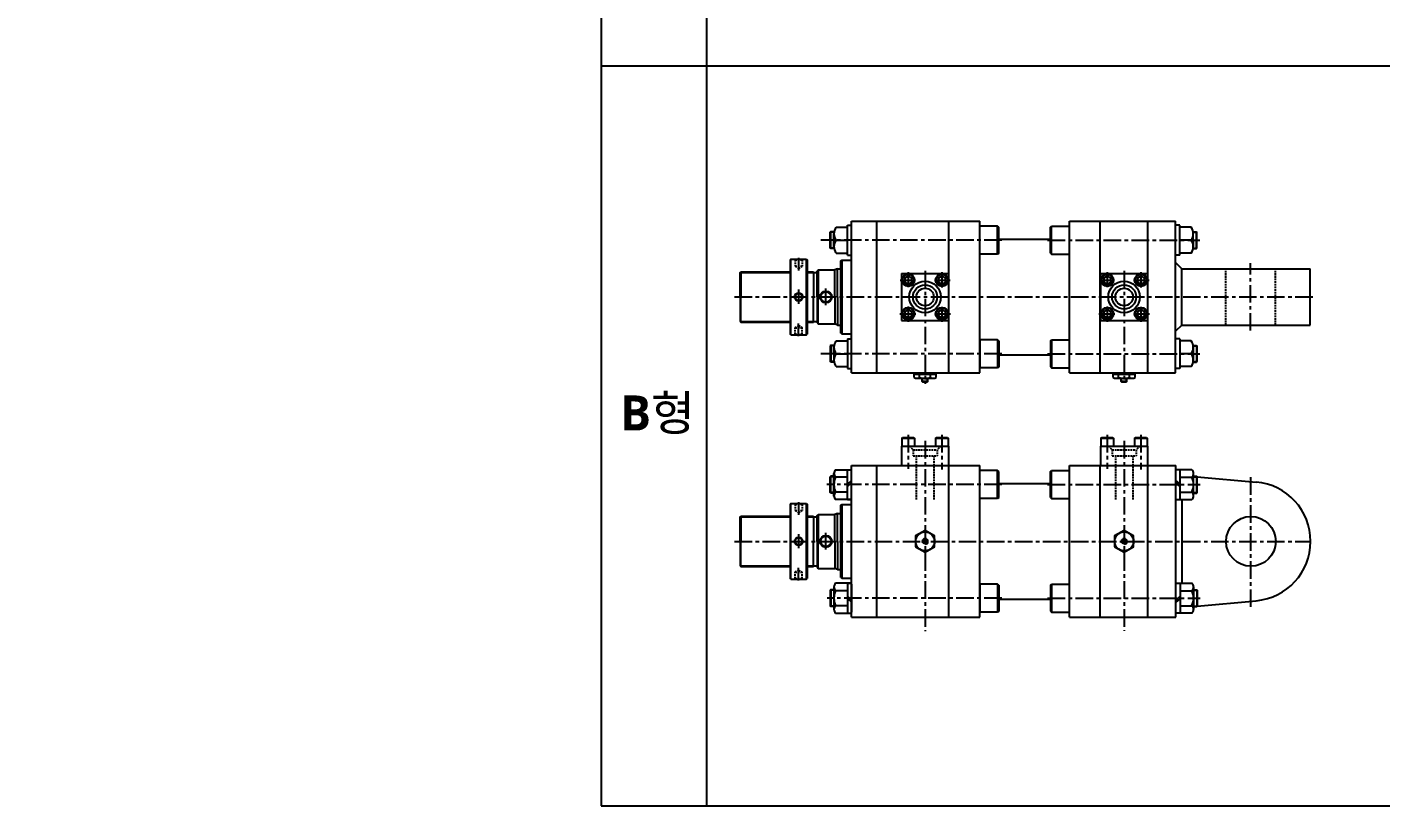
# Model space of a CAD drawing. Extents: x -819 to 10005, y 0 to 4179.
# Drawn here: x -819 to 1113, y 0 to 1111 of the extents above; entities that cross this region are included whole.
import ezdxf

# ---------------------------------------------------------------- set-up
doc = ezdxf.new("R2010")
doc.units = 0
doc.header["$LTSCALE"] = 10
doc.header["$MEASUREMENT"] = 0
doc.linetypes.add('CENTERX2', pattern=[4, 2.5, -0.5, 0.5, -0.5])
doc.linetypes.add('HIDDEN', pattern=[0.375, 0.25, -0.125])
doc.layers.get('0').update_dxf_attribs({"linetype": 'CONTINUOUS'})
for name, color, linetype in [('CEN', 1, 'CENTERX2'), ('DIM', 2, 'CONTINUOUS'), ('ML', 7, 'CONTINUOUS')]:
    doc.layers.add(name, color=color, linetype=linetype)
doc.styles.add('GHS', font='romans', dxfattribs={"bigfont": 'ghs'})
doc.styles.add('문자', font='romans.shx')

msp = doc.modelspace()

# ---------------------------------------------------------------- linework, layer by layer
for p, q in [((0, 2221.7), (0, 0)), ((150, 2221.7), (150, 0)), ((6256.2, 1055), (0, 1055)), ((841.8, 806.9), (825.6, 806.9)), ((828.6, 765.9), (819.6, 774.9)), ((828.6, 685.9), (819.6, 676.9)), ((841.8, 644.9), (825.6, 644.9)), ((850.5, 469.5), (934.7, 461.9)), ((850.5, 285.1), (934.7, 292.6)), ((0, 0), (10004.7, 0))]:
    msp.add_line(p, q)
at = {"color": 7, "linetype": 'Continuous'}
for p, q in [((446.5, 610.9), (446.5, 615.9)), ((446.5, 615.9), (452.9, 615.9)), ((447.5, 615.9), (447.5, 617.9)), ((447.5, 617.9), (476.7, 617.9)), ((449.7, 609.9), (474.5, 609.9)), ((452.9, 615.9), (477.7, 615.9)), ((454.3, 610.9), (454.3, 615.9)), ((458.1, 610.1), (458.1, 610.1)), ((458.1, 605.4), (458.1, 609.9)), ((458.1, 605.4), (458.6, 604.9)), ((466.1, 605.4), (458.1, 605.4)), ((458.6, 604.9), (465.6, 604.9)), ((466.1, 605.4), (465.6, 604.9)), ((466.1, 605.4), (466.1, 609.9)), ((469.9, 610.9), (469.9, 615.9)), ((476.7, 615.9), (476.7, 617.9)), ((477.7, 610.9), (477.7, 615.9)), ((730.5, 610.9), (730.5, 615.9)), ((730.5, 615.9), (736.9, 615.9)), ((731.5, 615.9), (731.5, 617.9)), ((731.5, 617.9), (760.7, 617.9)), ((733.7, 609.9), (758.5, 609.9)), ((736.9, 615.9), (761.7, 615.9)), ((738.3, 610.9), (738.3, 615.9)), ((742.1, 610.1), (742.1, 610.1)), ((742.1, 605.4), (742.1, 609.9)), ((742.1, 605.4), (742.6, 604.9)), ((750.1, 605.4), (742.1, 605.4)), ((742.6, 604.9), (749.6, 604.9)), ((750.1, 605.4), (749.6, 604.9)), ((750.1, 605.4), (750.1, 609.9)), ((753.9, 610.9), (753.9, 615.9)), ((760.7, 615.9), (760.7, 617.9)), ((761.7, 610.9), (761.7, 615.9))]:
    msp.add_line(p, q, dxfattribs=at)
for points in [[(448.6, 369.5), (462.1, 361.7), (475.6, 369.5), (475.6, 385.1), (462.1, 392.9), (448.6, 385.1)], [(732.6, 369.5), (746.1, 361.7), (759.6, 369.5), (759.6, 385.1), (746.1, 392.9), (732.6, 385.1)], [(460.7, 379.8), (459.2, 377.3), (460.7, 374.8), (463.6, 374.8), (465, 377.3), (463.6, 379.8)], [(744.7, 379.8), (743.2, 377.3), (744.7, 374.8), (747.6, 374.8), (749, 377.3), (747.6, 379.8)]]:
    msp.add_lwpolyline(points, close=True, dxfattribs=at)
msp.add_circle((927.1, 377.3), 35.5)
for centre, radius in [((462.1, 377.3), 13.5), ((746.1, 377.3), 13.5), ((462.1, 377.3), 3.5), ((746.1, 377.3), 3.5)]:
    msp.add_circle(centre, radius, dxfattribs=at)
for centre, radius, start, end in [((449.7, 615.5), 5.62, 235.6158, 270), ((450.4, 618.1), 8.22, 241.7006, 298.2994), ((462.1, 641.2), 31.3, 255.6172, 270.0141), ((462.1, 641.2), 31.3, 269.9859, 284.3828), ((473.8, 618.1), 8.22, 241.7006, 298.2994), ((733.7, 615.5), 5.62, 235.6158, 270), ((734.4, 618.1), 8.22, 241.7006, 298.2994), ((746.1, 641.2), 31.3, 255.6172, 270.0141), ((746.1, 641.2), 31.3, 269.9859, 284.3828), ((757.8, 618.1), 8.22, 241.7006, 298.2994)]:
    msp.add_arc(centre, radius, start, end, dxfattribs=at)
msp.add_arc((927.1, 377.3), 85, 275.1133, 84.8867)
at = {"layer": 'CEN'}
for p, q in [((571.5, 806.9), (313.5, 806.9)), ((636.8, 806.9), (854, 806.9)), ((281.7, 781.6), (281.7, 763.6)), ((926.6, 677.9), (926.6, 773.9)), ((337.1, 765.9), (342.1, 765.9)), ((438.1, 761.1), (438.1, 739.9)), ((462.1, 763.4), (462.1, 601.9)), ((486.1, 761.2), (486.1, 739.2)), ((722.1, 761.1), (722.1, 739.9)), ((746.1, 763.4), (746.1, 605.5)), ((770.1, 761.2), (770.1, 739.2)), ((281.7, 736.4), (281.7, 716.1)), ((320.6, 714.4), (320.6, 737.9)), ((426.5, 749.9), (448.6, 749.9)), ((475.5, 749.9), (497.9, 749.8)), ((710.5, 749.9), (732.6, 749.9)), ((759.5, 749.9), (781.9, 749.8)), ((190.2, 725.9), (1019.6, 725.9)), ((426.1, 701.9), (448.9, 701.9)), ((438.1, 712.4), (438.1, 690.5)), ((476.2, 701.9), (498.2, 701.9)), ((486.1, 712), (486.1, 690.4)), ((710.1, 701.9), (732.9, 701.9)), ((722.1, 712.4), (722.1, 690.5)), ((760.2, 701.9), (782.2, 701.9)), ((770.1, 712), (770.1, 690.4)), ((281.7, 670.1), (281.7, 688.2)), ((337.1, 685.9), (342.1, 685.9)), ((571.5, 644.9), (313.5, 644.9)), ((636.8, 644.9), (854, 644.9)), ((438.1, 529.3), (438.1, 480.7)), ((486.1, 529.3), (486.1, 479.7)), ((722.1, 529.3), (722.1, 480.7)), ((770.1, 529.3), (770.1, 479.7)), ((462.1, 520.5), (462.1, 249.2)), ((746.1, 520.5), (746.1, 249.9)), ((927.1, 283.9), (927.1, 470.6)), ((571.5, 458.3), (321.8, 458.3)), ((636.8, 458.3), (854.5, 458.3)), ((281.7, 433), (281.7, 415)), ((337.1, 417.3), (342.1, 417.3)), ((281.7, 387.8), (281.7, 367.5)), ((320.6, 365.8), (320.6, 389.3)), ((190.2, 377.3), (1012.1, 377.3)), ((281.7, 321.5), (281.7, 339.6)), ((337.1, 337.3), (342.1, 337.3)), ((571.5, 296.3), (322.5, 296.3)), ((636.8, 296.3), (854.5, 296.3))]:
    msp.add_line(p, q, dxfattribs=at)
at = {"layer": 'DIM'}
for p, q in [((198.1, 760.9), (269.7, 760.9)), ((293.7, 760.9), (303.1, 760.9)), ((293.9, 760.9), (303.1, 760.9)), ((198.1, 690.9), (269.7, 690.9)), ((293.7, 690.9), (303.1, 690.9)), ((293.9, 690.9), (303.1, 690.9)), ((198.1, 412.3), (269.7, 412.3)), ((293.7, 412.3), (303.1, 412.3)), ((293.9, 412.3), (303.1, 412.3)), ((198.1, 342.3), (269.7, 342.3)), ((293.7, 342.3), (303.1, 342.3)), ((293.9, 342.3), (303.1, 342.3))]:
    msp.add_line(p, q, dxfattribs=at)
at = {"layer": 'ML'}
for p, q in [((357.1, 617.9), (357.1, 833.9)), ((357.1, 833.9), (540.1, 833.9)), ((357.1, 617.9), (357.1, 833.9)), ((393.1, 617.9), (393.1, 833.9)), ((496.1, 617.9), (496.1, 833.9)), ((496.1, 617.9), (496.1, 833.9)), ((540.1, 617.9), (540.1, 833.9)), ((668.1, 617.9), (668.1, 833.9)), ((668.1, 833.9), (819.6, 833.9)), ((712.1, 617.9), (712.1, 833.9)), ((780.1, 617.9), (780.1, 833.9)), ((819.6, 617.9), (819.6, 833.9)), ((327.6, 818.9), (326.8, 818.1)), ((326.8, 795.7), (326.8, 818.1)), ((327.6, 794.9), (327.6, 818.9)), ((332, 818.9), (327.6, 818.9)), ((332, 806.9), (332, 816.2)), ((335, 825.3), (351.2, 825.3)), ((351.2, 785.7), (351.2, 828.1)), ((351.2, 828.1), (357.2, 828.1)), ((565.6, 826.9), (540.1, 826.9)), ((540.1, 786.9), (540.1, 826.9)), ((565.6, 786.9), (565.6, 826.9)), ((567.1, 825.4), (565.6, 826.9)), ((567.1, 788.4), (567.1, 825.4)), ((641.1, 825.4), (642.6, 826.9)), ((641.1, 788.4), (641.1, 825.4)), ((642.6, 826.9), (668.1, 826.9)), ((642.6, 786.9), (642.6, 826.9)), ((825.6, 828.1), (819.6, 828.1)), ((825.6, 785.7), (825.6, 828.1)), ((841.8, 825.3), (825.6, 825.3)), ((844.8, 818.9), (849.2, 818.9)), ((844.8, 806.9), (844.8, 816.2)), ((849.2, 794.9), (849.2, 818.9)), ((849.2, 818.9), (850, 818.1)), ((850, 795.7), (850, 818.1)), ((327.6, 794.9), (326.8, 795.7)), ((332, 794.9), (327.6, 794.9)), ((332, 796.3), (332, 806.9)), ((332, 806.9), (332, 797.6)), ((335, 806.9), (351.2, 806.9)), ((567.1, 808.4), (641.1, 808.4)), ((844.8, 796.3), (844.8, 806.9)), ((844.8, 806.9), (844.8, 797.6)), ((844.8, 794.9), (849.2, 794.9)), ((849.2, 794.9), (850, 795.7)), ((270.7, 779.9), (269.7, 778.9)), ((269.7, 778.9), (269.7, 672.9)), ((270.7, 779.9), (292.7, 779.9)), ((270.7, 671.9), (270.7, 779.9)), ((292.7, 779.9), (293.7, 778.9)), ((292.7, 671.9), (292.7, 779.9)), ((293.7, 778.9), (293.7, 672.9)), ((335, 788.5), (351.2, 788.5)), ((342.1, 777.4), (343.1, 778.4)), ((342.1, 674.4), (342.1, 777.4)), ((342.1, 777.4), (342.1, 674.4)), ((343.1, 778.4), (357.1, 778.4)), ((343.1, 673.4), (343.1, 778.4)), ((343.1, 778.4), (343.1, 673.4)), ((351.2, 785.7), (357.2, 785.7)), ((565.6, 786.9), (540.1, 786.9)), ((567.1, 788.4), (565.6, 786.9)), ((641.1, 788.4), (642.6, 786.9)), ((642.6, 786.9), (668.1, 786.9)), ((825.6, 785.7), (819.6, 785.7)), ((841.8, 788.5), (825.6, 788.5)), ((198.1, 760.9), (199.1, 761.9)), ((198.1, 725.9), (198.1, 760.9)), ((199.1, 761.9), (269.7, 761.9)), ((199.1, 761.9), (199.1, 725.9)), ((293.7, 761.9), (303.1, 761.9)), ((293.9, 761.9), (303.1, 761.9)), ((303.1, 761.9), (303.1, 725.9)), ((303.1, 760.8), (308.1, 760.8)), ((308.1, 762.9), (309.6, 764.4)), ((308.1, 725.9), (308.1, 762.9)), ((309.6, 764.4), (309.6, 725.9)), ((309.6, 764.4), (333.1, 764.4)), ((337.1, 765.9), (333.1, 764.4)), ((333.1, 725.9), (333.1, 764.4)), ((337.1, 765.9), (342.1, 765.9)), ((337.1, 725.9), (337.1, 765.9)), ((428.6, 759.4), (428.6, 692.4)), ((428.6, 759.4), (495.6, 759.4)), ((495.6, 759.4), (495.6, 692.4)), ((712.6, 759.4), (712.6, 692.4)), ((712.6, 759.4), (779.6, 759.4)), ((779.6, 759.4), (779.6, 692.4)), ((828.6, 765.9), (1011.6, 765.9)), ((828.6, 685.9), (828.6, 765.9)), ((1011.6, 685.9), (1011.6, 765.9)), ((198.1, 725.9), (198.1, 690.9)), ((199.1, 689.9), (199.1, 725.9)), ((303.1, 689.9), (303.1, 725.9)), ((308.1, 725.9), (308.1, 688.9)), ((309.6, 687.4), (309.6, 725.9)), ((333.1, 725.9), (333.1, 687.4)), ((337.1, 725.9), (337.1, 685.9)), ((198.1, 690.9), (199.1, 689.9)), ((199.1, 689.9), (269.7, 689.9)), ((293.7, 689.9), (303.1, 689.9)), ((293.9, 689.9), (303.1, 689.9)), ((303.1, 691), (308.1, 691)), ((308.1, 688.9), (309.6, 687.4)), ((309.6, 687.4), (333.1, 687.4)), ((337.1, 685.9), (333.1, 687.4)), ((337.1, 685.9), (342.1, 685.9)), ((428.6, 692.4), (495.6, 692.4)), ((712.6, 692.4), (779.6, 692.4)), ((828.6, 685.9), (1011.6, 685.9)), ((270.7, 671.9), (269.7, 672.9)), ((270.7, 671.9), (292.7, 671.9)), ((292.7, 671.9), (293.7, 672.9)), ((327.6, 656.9), (326.8, 656.1)), ((327.6, 656.9), (327.6, 632.9)), ((332, 656.9), (327.6, 656.9)), ((335, 663.3), (351.2, 663.3)), ((342.1, 674.4), (343.1, 673.4)), ((343.1, 673.4), (357.1, 673.4)), ((351.2, 666.1), (351.2, 623.7)), ((351.2, 666.1), (357.2, 666.1)), ((540.1, 664.9), (540.1, 624.9)), ((565.6, 664.9), (540.1, 664.9)), ((565.6, 664.9), (565.6, 624.9)), ((567.1, 663.4), (565.6, 664.9)), ((567.1, 663.4), (567.1, 626.4)), ((641.1, 663.4), (642.6, 664.9)), ((641.1, 663.4), (641.1, 626.4)), ((642.6, 664.9), (642.6, 624.9)), ((642.6, 664.9), (668.1, 664.9)), ((825.6, 666.1), (819.6, 666.1)), ((825.6, 666.1), (825.6, 623.7)), ((841.8, 663.3), (825.6, 663.3)), ((844.8, 656.9), (849.2, 656.9)), ((849.2, 656.9), (849.2, 632.9)), ((849.2, 656.9), (850, 656.1)), ((326.8, 656.1), (326.8, 633.7)), ((332, 655.5), (332, 644.9)), ((332, 644.9), (332, 654.2)), ((332, 644.9), (332, 635.6)), ((335, 644.9), (351.2, 644.9)), ((567.1, 643.4), (641.1, 643.4)), ((844.8, 655.5), (844.8, 644.9)), ((844.8, 644.9), (844.8, 654.2)), ((844.8, 644.9), (844.8, 635.6)), ((850, 656.1), (850, 633.7)), ((327.6, 632.9), (326.8, 633.7)), ((332, 632.9), (327.6, 632.9)), ((335, 626.5), (351.2, 626.5)), ((351.2, 623.7), (357.2, 623.7)), ((565.6, 624.9), (540.1, 624.9)), ((567.1, 626.4), (565.6, 624.9)), ((641.1, 626.4), (642.6, 624.9)), ((642.6, 624.9), (668.1, 624.9)), ((825.6, 623.7), (819.6, 623.7)), ((841.8, 626.5), (825.6, 626.5)), ((844.8, 632.9), (849.2, 632.9)), ((849.2, 632.9), (850, 633.7)), ((357.1, 617.9), (540.1, 617.9)), ((668.1, 617.9), (819.6, 617.9)), ((429.1, 524.3), (430.1, 525.3)), ((429.1, 524.3), (447.1, 524.3)), ((429.1, 524.3), (429.1, 513.3)), ((430.1, 525.3), (446.1, 525.3)), ((446.1, 525.3), (447.1, 524.3)), ((447.1, 524.3), (447.1, 513.3)), ((477.1, 524.3), (478.1, 525.3)), ((477.1, 524.3), (495.1, 524.3)), ((477.1, 524.3), (477.1, 513.3)), ((478.1, 525.3), (494.1, 525.3)), ((494.1, 525.3), (495.1, 524.3)), ((495.1, 524.3), (495.1, 513.3)), ((713.1, 524.3), (714.1, 525.3)), ((713.1, 524.3), (731.1, 524.3)), ((713.1, 524.3), (713.1, 513.3)), ((714.1, 525.3), (730.1, 525.3)), ((730.1, 525.3), (731.1, 524.3)), ((731.1, 524.3), (731.1, 513.3)), ((761.1, 524.3), (762.1, 525.3)), ((761.1, 524.3), (779.1, 524.3)), ((761.1, 524.3), (761.1, 513.3)), ((762.1, 525.3), (778.1, 525.3)), ((778.1, 525.3), (779.1, 524.3)), ((779.1, 524.3), (779.1, 513.3)), ((428.6, 513.3), (495.6, 513.3)), ((428.6, 513.3), (428.6, 485.3)), ((495.6, 513.3), (495.6, 485.3)), ((712.6, 513.3), (779.6, 513.3)), ((712.6, 513.3), (712.6, 485.3)), ((779.6, 513.3), (779.6, 485.3)), ((357.1, 269.3), (357.1, 485.3)), ((357.1, 485.3), (540.1, 485.3)), ((393.1, 269.3), (393.1, 485.3)), ((496.1, 269.3), (496.1, 485.3)), ((496.1, 269.3), (496.1, 485.3)), ((540.1, 269.3), (540.1, 485.3)), ((668.1, 269.3), (668.1, 485.3)), ((668.1, 485.3), (820.1, 485.3)), ((712.1, 269.3), (712.1, 485.3)), ((780.1, 269.3), (780.1, 485.3)), ((820.1, 269.3), (820.1, 485.3)), ((327.6, 470.3), (326.8, 469.5)), ((326.8, 447.1), (326.8, 469.5)), ((327.6, 446.3), (327.6, 470.3)), ((332, 470.3), (327.6, 470.3)), ((332, 458.3), (332, 474.3)), ((334.4, 479.5), (357.2, 479.5)), ((351.2, 468.9), (334.4, 468.9)), ((351.2, 437.1), (351.2, 479.5)), ((351.2, 458.8), (357.2, 464.2)), ((357.1, 438.3), (357.1, 478.3)), ((357.1, 438.3), (357.1, 478.3)), ((357.1, 438.3), (357.1, 478.3)), ((540.1, 438.3), (540.1, 478.3)), ((565.6, 478.3), (540.1, 478.3)), ((565.6, 438.3), (565.6, 478.3)), ((567.1, 476.8), (565.6, 478.3)), ((567.1, 439.8), (567.1, 476.8)), ((641.1, 476.8), (642.6, 478.3)), ((641.1, 439.8), (641.1, 476.8)), ((642.6, 438.3), (642.6, 478.3)), ((642.6, 478.3), (668.1, 478.3)), ((842.9, 479.5), (820.1, 479.5)), ((826.1, 458.8), (820.1, 464.2)), ((826.1, 437.1), (826.1, 479.5)), ((826.1, 468.9), (842.9, 468.9)), ((845.3, 458.3), (845.3, 474.3)), ((845.3, 470.3), (849.7, 470.3)), ((849.7, 446.3), (849.7, 470.3)), ((849.7, 470.3), (850.5, 469.5)), ((850.5, 447.1), (850.5, 469.5)), ((327.6, 446.3), (326.8, 447.1)), ((332, 446.3), (327.6, 446.3)), ((332, 447.6), (332, 458.3)), ((332, 442), (332, 447.6)), ((351.2, 447.6), (334.4, 447.6)), ((351.2, 455.6), (357.2, 461)), ((567.1, 459.8), (641.1, 459.8)), ((826.1, 455.6), (820.1, 461)), ((826.1, 447.6), (842.9, 447.6)), ((845.3, 447.6), (845.3, 458.3)), ((845.3, 442), (845.3, 447.6)), ((845.3, 446.3), (849.7, 446.3)), ((849.7, 446.3), (850.5, 447.1)), ((270.7, 431.3), (269.7, 430.3)), ((269.7, 430.3), (269.7, 324.3)), ((270.7, 431.3), (292.7, 431.3)), ((270.7, 323.3), (270.7, 431.3)), ((292.7, 431.3), (293.7, 430.3)), ((292.7, 323.3), (292.7, 431.3)), ((293.7, 430.3), (293.7, 324.3)), ((357.2, 437.1), (334.4, 437.1)), ((342.1, 428.8), (343.1, 429.8)), ((342.1, 325.8), (342.1, 428.8)), ((342.1, 428.8), (342.1, 325.8)), ((343.1, 429.8), (357.1, 429.8)), ((343.1, 324.8), (343.1, 429.8)), ((343.1, 429.8), (343.1, 324.8)), ((351.2, 437.1), (357.2, 437.1)), ((565.6, 438.3), (540.1, 438.3)), ((567.1, 439.8), (565.6, 438.3)), ((641.1, 439.8), (642.6, 438.3)), ((642.6, 438.3), (668.1, 438.3)), ((820.1, 437.1), (842.9, 437.1)), ((829.1, 317.5), (829.1, 437.1)), ((198.1, 412.3), (199.1, 413.3)), ((198.1, 377.3), (198.1, 412.3)), ((199.1, 413.3), (269.7, 413.3)), ((199.1, 413.3), (199.1, 377.3)), ((293.7, 413.3), (303.1, 413.3)), ((293.9, 413.3), (303.1, 413.3)), ((303.1, 413.3), (303.1, 377.3)), ((303.1, 412.2), (308.1, 412.2)), ((308.1, 414.3), (309.6, 415.8)), ((308.1, 377.3), (308.1, 414.3)), ((309.6, 415.8), (309.6, 377.3)), ((309.6, 415.8), (333.1, 415.8)), ((337.1, 417.3), (333.1, 415.8)), ((333.1, 377.3), (333.1, 415.8)), ((337.1, 417.3), (342.1, 417.3)), ((337.1, 377.3), (337.1, 417.3)), ((198.1, 377.3), (198.1, 342.3)), ((199.1, 341.3), (199.1, 377.3)), ((303.1, 341.3), (303.1, 377.3)), ((308.1, 377.3), (308.1, 340.3)), ((309.6, 338.8), (309.6, 377.3)), ((333.1, 377.3), (333.1, 338.8)), ((337.1, 377.3), (337.1, 337.3)), ((198.1, 342.3), (199.1, 341.3)), ((199.1, 341.3), (269.7, 341.3)), ((293.7, 341.3), (303.1, 341.3)), ((293.9, 341.3), (303.1, 341.3)), ((303.1, 342.4), (308.1, 342.4)), ((308.1, 340.3), (309.6, 338.8)), ((309.6, 338.8), (333.1, 338.8)), ((337.1, 337.3), (333.1, 338.8)), ((337.1, 337.3), (342.1, 337.3)), ((270.7, 323.3), (269.7, 324.3)), ((270.7, 323.3), (292.7, 323.3)), ((292.7, 323.3), (293.7, 324.3)), ((332, 312.6), (332, 306.9)), ((357.2, 317.5), (334.4, 317.5)), ((342.1, 325.8), (343.1, 324.8)), ((343.1, 324.8), (357.1, 324.8)), ((351.2, 317.5), (351.2, 275.1)), ((351.2, 317.5), (357.2, 317.5)), ((357.1, 316.3), (357.1, 276.3)), ((357.1, 316.3), (357.1, 276.3)), ((565.6, 316.3), (540.1, 316.3)), ((540.1, 316.3), (540.1, 276.3)), ((565.6, 316.3), (565.6, 276.3)), ((567.1, 314.8), (565.6, 316.3)), ((567.1, 314.8), (567.1, 277.8)), ((641.1, 314.8), (642.6, 316.3)), ((641.1, 314.8), (641.1, 277.8)), ((642.6, 316.3), (642.6, 276.3)), ((642.6, 316.3), (668.1, 316.3)), ((820.1, 317.5), (842.9, 317.5)), ((826.1, 317.5), (826.1, 275.1)), ((845.3, 312.6), (845.3, 306.9)), ((327.6, 308.3), (326.8, 307.5)), ((326.8, 307.5), (326.8, 285.1)), ((327.6, 308.3), (327.6, 284.3)), ((332, 308.3), (327.6, 308.3)), ((332, 306.9), (332, 296.3)), ((332, 296.3), (332, 280.2)), ((351.2, 306.9), (334.4, 306.9)), ((351.2, 299), (357.2, 293.5)), ((351.2, 295.8), (357.2, 290.4)), ((567.1, 294.8), (641.1, 294.8)), ((826.1, 299), (820.1, 293.5)), ((826.1, 295.8), (820.1, 290.4)), ((826.1, 306.9), (842.9, 306.9)), ((845.3, 308.3), (849.7, 308.3)), ((845.3, 306.9), (845.3, 296.3)), ((845.3, 296.3), (845.3, 280.2)), ((849.7, 308.3), (849.7, 284.3)), ((849.7, 308.3), (850.5, 307.5)), ((850.5, 307.5), (850.5, 285.1)), ((327.6, 284.3), (326.8, 285.1)), ((332, 284.3), (327.6, 284.3)), ((351.2, 285.6), (334.4, 285.6)), ((334.4, 275.1), (357.2, 275.1)), ((565.6, 276.3), (540.1, 276.3)), ((567.1, 277.8), (565.6, 276.3)), ((641.1, 277.8), (642.6, 276.3)), ((642.6, 276.3), (668.1, 276.3)), ((842.9, 275.1), (820.1, 275.1)), ((826.1, 285.6), (842.9, 285.6)), ((845.3, 284.3), (849.7, 284.3)), ((849.7, 284.3), (850.5, 285.1)), ((357.1, 269.3), (540.1, 269.3)), ((668.1, 269.3), (820.1, 269.3))]:
    msp.add_line(p, q, dxfattribs=at)
at = {"layer": 'ML', "color": 2}
for p, q in [((332, 818.1), (326.8, 818.1)), ((844.8, 818.1), (850, 818.1)), ((332, 795.7), (326.8, 795.7)), ((844.8, 795.7), (850, 795.7)), ((332, 656.1), (326.8, 656.1)), ((844.8, 656.1), (850, 656.1)), ((332, 633.7), (326.8, 633.7)), ((844.8, 633.7), (850, 633.7)), ((458.6, 610.1), (458.6, 610.1)), ((458.6, 604.9), (458.6, 609.9)), ((465.6, 604.9), (465.6, 609.9)), ((742.6, 610.1), (742.6, 610.1)), ((742.6, 604.9), (742.6, 609.9)), ((749.6, 604.9), (749.6, 609.9)), ((332, 469.5), (326.8, 469.5)), ((845.3, 469.5), (850.5, 469.5)), ((332, 447.1), (326.8, 447.1)), ((845.3, 447.1), (850.5, 447.1)), ((332, 307.5), (326.8, 307.5)), ((845.3, 307.5), (850.5, 307.5)), ((332, 285.1), (326.8, 285.1)), ((845.3, 285.1), (850.5, 285.1))]:
    msp.add_line(p, q, dxfattribs=at)
at = {"layer": 'ML', "color": 2, "linetype": 'HIDDEN'}
for p, q in [((276.7, 778.9), (275.7, 779.9)), ((276.7, 778.9), (276.7, 769.9)), ((276.7, 778.9), (286.7, 778.9)), ((286.7, 778.9), (287.7, 779.9)), ((286.7, 778.9), (286.7, 769.9)), ((276.7, 769.9), (286.7, 769.9)), ((276.7, 769.9), (281.7, 766.7)), ((281.7, 766.7), (286.7, 769.9)), ((891.1, 685.9), (891.1, 765.9)), ((962.1, 685.9), (962.1, 765.9)), ((276.7, 681.9), (281.7, 685.1)), ((276.7, 672.9), (276.7, 681.9)), ((276.7, 681.9), (286.7, 681.9)), ((281.7, 685.1), (286.7, 681.9)), ((286.7, 672.9), (286.7, 681.9)), ((276.7, 672.9), (275.7, 671.9)), ((276.7, 672.9), (286.7, 672.9)), ((286.7, 672.9), (287.7, 671.9)), ((439.6, 513.3), (444.9, 508)), ((444.9, 508), (479.4, 508)), ((444.9, 508), (444.9, 499.3)), ((484.6, 513.3), (479.4, 508)), ((479.4, 508), (479.4, 499.3)), ((723.6, 513.3), (728.9, 508)), ((728.9, 508), (763.4, 508)), ((728.9, 508), (728.9, 499.3)), ((768.6, 513.3), (763.4, 508)), ((763.4, 508), (763.4, 499.3)), ((444.9, 499.3), (479.4, 499.3)), ((449.6, 499.3), (449.6, 436.1)), ((474.6, 499.3), (474.6, 436.1)), ((728.9, 499.3), (763.4, 499.3)), ((733.6, 499.3), (733.6, 436.1)), ((758.6, 499.3), (758.6, 436.1)), ((276.7, 430.3), (275.7, 431.3)), ((276.7, 430.3), (276.7, 421.3)), ((276.7, 430.3), (286.7, 430.3)), ((286.7, 430.3), (287.7, 431.3)), ((286.7, 430.3), (286.7, 421.3)), ((276.7, 421.3), (286.7, 421.3)), ((276.7, 421.3), (281.7, 418.1)), ((281.7, 418.1), (286.7, 421.3)), ((276.7, 333.3), (281.7, 336.4)), ((276.7, 324.3), (276.7, 333.3)), ((276.7, 333.3), (286.7, 333.3)), ((281.7, 336.4), (286.7, 333.3)), ((286.7, 324.3), (286.7, 333.3)), ((276.7, 324.3), (275.7, 323.3)), ((276.7, 324.3), (286.7, 324.3)), ((286.7, 324.3), (287.7, 323.3))]:
    msp.add_line(p, q, dxfattribs=at)
at = {"layer": 'ML'}
for points in [[(443.1, 752.8), (438.1, 755.7), (433.1, 752.8), (433.1, 747), (438.1, 744.1), (443.1, 747)], [(491.1, 752.8), (486.1, 755.7), (481.1, 752.8), (481.1, 747), (486.1, 744.1), (491.1, 747)], [(727.1, 752.8), (722.1, 755.7), (717.1, 752.8), (717.1, 747), (722.1, 744.1), (727.1, 747)], [(775.1, 752.8), (770.1, 755.7), (765.1, 752.8), (765.1, 747), (770.1, 744.1), (775.1, 747)], [(443.1, 704.8), (438.1, 707.7), (433.1, 704.8), (433.1, 699), (438.1, 696.1), (443.1, 699)], [(491.1, 704.8), (486.1, 707.7), (481.1, 704.8), (481.1, 699), (486.1, 696.1), (491.1, 699)], [(727.1, 704.8), (722.1, 707.7), (717.1, 704.8), (717.1, 699), (722.1, 696.1), (727.1, 699)], [(775.1, 704.8), (770.1, 707.7), (765.1, 704.8), (765.1, 699), (770.1, 696.1), (775.1, 699)]]:
    msp.add_lwpolyline(points, close=True, dxfattribs=at)
for centre, radius in [((438.1, 749.9), 9), ((438.1, 749.9), 8), ((486.1, 749.9), 9), ((486.1, 749.9), 8), ((722.1, 749.9), 9), ((722.1, 749.9), 8), ((770.1, 749.9), 9), ((770.1, 749.9), 8), ((320.6, 725.9), 8.5), ((462.1, 725.9), 22.5), ((462.1, 725.9), 17.2), ((462.1, 725.9), 12.5), ((746.1, 725.9), 22.5), ((746.1, 725.9), 17.2), ((746.1, 725.9), 12.5), ((281.7, 725.9), 6), ((281.7, 725.9), 5), ((281.7, 725.9), 5), ((320.6, 725.9), 7.5), ((438.1, 701.9), 9), ((438.1, 701.9), 8), ((486.1, 701.9), 9), ((486.1, 701.9), 8), ((722.1, 701.9), 9), ((722.1, 701.9), 8), ((770.1, 701.9), 9), ((770.1, 701.9), 8), ((281.7, 377.3), 6), ((281.7, 377.3), 5), ((281.7, 377.3), 5), ((320.6, 377.3), 8.5), ((320.6, 377.3), 7.5)]:
    msp.add_circle(centre, radius, dxfattribs=at)
for centre, radius, start, end in [((347.7, 816.1), 15.7, 144.113, 215.887), ((829.1, 816.1), 15.7, 324.113, 35.887), ((347.7, 797.7), 15.7, 144.113, 215.887), ((829.1, 797.7), 15.7, 324.113, 35.887), ((347.7, 654.1), 15.7, 144.113, 215.887), ((829.1, 654.1), 15.7, 324.113, 35.887), ((347.7, 635.7), 15.7, 144.113, 215.887), ((829.1, 635.7), 15.7, 324.113, 35.887), ((339.1, 474.2), 7.02, 131.1622, 228.8378), ((356.7, 458.3), 24.7, 154.5407, 205.4593), ((838.2, 474.2), 7.02, 311.1622, 48.8378), ((820.5, 458.3), 24.7, 334.5407, 25.4593), ((339, 442.4), 7.01, 130.9935, 229.0065), ((838.3, 442.4), 7.01, 310.9935, 49.0065), ((339, 312.2), 7.01, 130.9935, 229.0065), ((838.3, 312.2), 7.01, 310.9935, 49.0065), ((356.7, 296.3), 24.7, 154.5407, 205.4593), ((820.5, 296.3), 24.7, 334.5407, 25.4593), ((339.1, 280.4), 7.02, 131.1622, 228.8378), ((838.2, 280.4), 7.02, 311.1622, 48.8378)]:
    msp.add_arc(centre, radius, start, end, dxfattribs=at)
at = {"layer": 'ML', "color": 2}
for centre in [(462.1, 377.3), (746.1, 377.3)]:
    msp.add_arc(centre, 4, 270, 180, dxfattribs=at)

# ---------------------------------------------------------------- texts
at = {"insert": (27.2, 585.5), "char_height": 50, "attachment_point": 1, "style": '문자'}
msp.add_mtext_dynamic_manual_height_columns('{\\fMalgun Gothic|b1|i0|c129|p50;B형}', width=655.383, gutter_width=160, heights=[-66.4], dxfattribs=at)
at = {"layer": 'ML', "color": 2, "insert": (-819.3, 74.1), "char_height": 3, "attachment_point": 7, "style": 'GHS'}
msp.add_mtext('\\A1;', dxfattribs=at)

doc.saveas('drawing.dxf')
